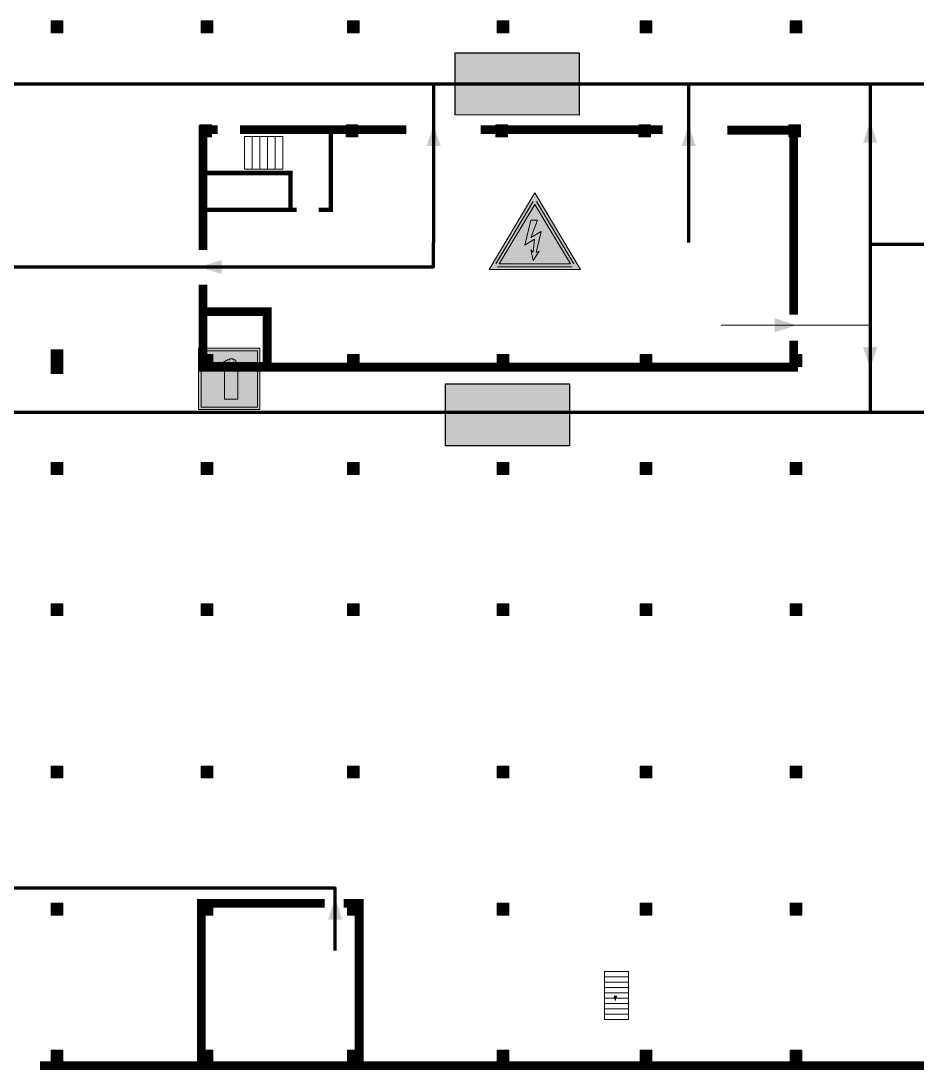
# Model space of a CAD drawing. Header units: millimetres. Extents: x 13810 to 67229, y 12374 to 21950.
# Drawn here: x 26789.2 to 26882.8, y 14282 to 14391.6 of the extents above; entities that cross this region are included whole.
import ezdxf

# ---------------------------------------------------------------- set-up
doc = ezdxf.new("R2010")
doc.units = ezdxf.units.MM
doc.layers.add('План_Штампы', color=7, linetype='Continuous')

# ---------------------------------------------------------------- blocks, each defined once
blk = doc.blocks.new('A$C32E8229D')
at = {"true_color": 0xffffff}
blk.add_hatch(color=7, dxfattribs=at).paths.add_polyline_path([(0, 0), (0, -8), (16, -8), (16, 0)])
h = blk.add_hatch(color=126)
h.paths.add_polyline_path([(0.2, -0.2), (15.8, -0.2), (15.8, -7.8), (0.2, -7.8)])
h.paths.add_polyline_path([(13.49, -2.05), (12.08, -2.05), (11.37, -2.63, 0.162397), (11.29, -2.84), (11.29, -3.63), (10.35, -3.63), (10.35, -4.05), (11.68, -4.05), (11.68, -3.48), (12.26, -4.28), (11.29, -5.1), (11.29, -6.78), (11.85, -6.78), (11.85, -5.44), (12.8, -4.64), (12.8, -5.94), (14.46, -5.94), (14.46, -5.39), (13.45, -5.39), (13.45, -3.97), (12.46, -2.59), (13.15, -2.59), (13.69, -3.34), (14.18, -3)], flags=16)
h.paths.add_polyline_path([(10.74, -1.82, 1), (11.8, -1.82, 1)], flags=16)
h.paths.add_polyline_path([(9.39, -3.59), (5.99, -3.59), (6.56, -3.03), (5.91, -3.03), (5.1, -3.83), (5.91, -4.64), (6.56, -4.64), (5.99, -4.09), (9.39, -4.09)], flags=16)
h.paths.add_polyline_path([(4.29, -1.08), (1.72, -1.08), (1.72, -6.6), (4.29, -6.6)], flags=16)
at = {"color": 126}
blk.add_lwpolyline([(16, -8), (0, -8), (0, 0), (16, 0)], close=True, dxfattribs=at)
blk = doc.blocks.new('A$C3E6D3DDE')
at = {"lineweight": 5}
h = blk.add_hatch(color=40, dxfattribs=at)
h.paths.add_polyline_path([(24.1, 1.45), (16.46, -11.35), (31.74, -11.35)])
h.paths.add_polyline_path([(24.09, -0.46), (30.03, -10.41), (18.14, -10.41)], flags=16)
h.paths.add_polyline_path([(24.54, -3.08), (23.41, -6.02), (25.13, -5.01), (24.33, -8.5), (24.82, -8.27), (23.79, -9.86), (23.4, -8.04), (23.8, -8.43), (24.04, -6.29), (22.39, -7.25), (23.44, -3.08)], flags=0)
h = blk.add_hatch(color=256, dxfattribs=at)
h.paths.add_polyline_path([(24.37, 0.03, 0.567511), (23.82, 0.03), (17.59, -10.4, 0.582454), (17.86, -10.88), (30.32, -10.88, 0.582149), (30.6, -10.4)])
h.paths.add_polyline_path([(24.09, -0.46), (18.14, -10.41), (30.03, -10.41)], flags=16)
h.paths.add_polyline_path([(24.54, -3.08), (23.41, -6.02), (25.13, -5.01), (24.33, -8.5), (24.82, -8.27), (23.79, -9.86), (23.4, -8.04), (23.8, -8.43), (24.04, -6.29), (22.39, -7.25), (23.44, -3.08)], flags=0)
h = blk.add_hatch(color=40, dxfattribs=at)
h.paths.add_polyline_path([(24.09, -0.46), (18.14, -10.41), (30.03, -10.41)])
h.paths.add_polyline_path([(24.82, -8.27), (23.79, -9.86), (23.4, -8.04), (23.8, -8.43), (24.04, -6.29), (22.39, -7.25), (23.44, -3.08), (24.54, -3.08), (23.41, -6.02), (25.13, -5.01), (24.33, -8.5)], flags=16)
at = {"color": 40, "lineweight": 5}
for p, q in [((16.46, -11.35), (24.1, 1.45)), ((24.1, 1.45), (31.74, -11.35))]:
    blk.add_line(p, q, dxfattribs=at)
at = {"lineweight": 5}
for p, q in [((17.59, -10.4), (23.82, 0.03)), ((24.37, 0.03), (30.6, -10.4)), ((18.14, -10.41), (24.09, -0.46)), ((24.09, -0.46), (30.03, -10.41)), ((23.44, -3.08), (22.39, -7.25)), ((23.41, -6.02), (24.54, -3.08)), ((24.54, -3.08), (23.44, -3.08)), ((25.13, -5.01), (23.41, -6.02)), ((24.33, -8.5), (25.13, -5.01)), ((22.39, -7.25), (24.04, -6.29)), ((24.04, -6.29), (23.8, -8.43)), ((23.8, -8.43), (23.4, -8.04)), ((23.4, -8.04), (23.79, -9.86)), ((23.79, -9.86), (24.82, -8.27)), ((24.82, -8.27), (24.33, -8.5)), ((18.14, -10.41), (30.03, -10.41)), ((17.86, -10.88), (30.32, -10.88))]:
    blk.add_line(p, q, dxfattribs=at)
at = {"color": 50, "lineweight": 5}
blk.add_line((31.74, -11.35), (16.46, -11.35), dxfattribs=at)
blk = doc.blocks.new('A$C3AD82952')
at = {"true_color": 0xf5f5ff}
h = blk.add_hatch(color=7, dxfattribs=at)
h.dxf.hatch_style = 1
h.paths.add_polyline_path([(8.21, 8.73, 0.414214), (7.89, 9.05), (7.22, 9.05), (7.22, 9.92), (7.59, 9.92, 1), (7.57, 10.36), (7.22, 10.36), (7.22, 10.6), (6.43, 10.6), (6.43, 10.36), (6.01, 10.36), (4.74, 9.59), (4.74, 8.69), (4.98, 8.73), (4.98, 9.26), (6.12, 9.91), (6.43, 9.91), (6.43, 9.05), (5.76, 9.05, 0.414214), (5.44, 8.73), (5.44, 2.2), (8.21, 2.2)], flags=0)
h.paths.add_polyline_path([(12.8, 12.8), (0, 12.8), (0, 0), (12.8, 0)])
h.paths.add_polyline_path([(0.51, 12.29), (12.29, 12.29), (12.29, 0.51), (0.51, 0.51)], flags=16)
h.paths.add_polyline_path([(4.74, 9.59), (6.01, 10.36), (6.43, 10.36), (6.43, 10.6), (7.22, 10.6), (7.22, 10.36), (7.59, 10.36, -0.94586), (7.59, 9.92), (7.22, 9.92), (7.22, 9.05), (7.89, 9.05, -0.414214), (8.21, 8.73), (8.21, 2.2), (5.44, 2.2), (5.44, 8.73, -0.414214), (5.76, 9.05), (6.43, 9.05), (6.43, 9.91), (6.12, 9.91), (4.98, 9.26), (4.98, 8.73), (4.74, 8.69)], flags=0)
h = blk.add_hatch(color=242)
h.dxf.hatch_style = 1
h.paths.add_polyline_path([(12.29, 12.29), (0.51, 12.29), (0.51, 0.51), (12.29, 0.51)])
h.paths.add_polyline_path([(4.74, 8.69), (4.74, 9.59), (6.01, 10.36), (6.43, 10.36), (6.43, 10.6), (7.22, 10.6), (7.22, 10.36), (7.59, 10.36, -0.94586), (7.59, 9.92), (7.22, 9.92), (7.22, 9.05), (7.89, 9.05, -0.414214), (8.21, 8.73), (8.21, 2.2), (5.44, 2.2), (5.44, 8.73, -0.414214), (5.76, 9.05), (6.43, 9.05), (6.43, 9.91), (6.12, 9.91), (4.98, 9.26), (4.98, 8.73)], flags=16)
h = blk.add_hatch(color=7, dxfattribs=at)
h.dxf.hatch_style = 1
h.paths.add_polyline_path([(8.21, 8.73, 0.414214), (7.89, 9.05), (7.22, 9.05), (7.22, 9.92), (7.59, 9.92, 1), (7.57, 10.36), (7.22, 10.36), (7.22, 10.6), (6.43, 10.6), (6.43, 10.36), (6.01, 10.36), (4.74, 9.59), (4.74, 8.69), (4.98, 8.73), (4.98, 9.26), (6.12, 9.91), (6.43, 9.91), (6.43, 9.05), (5.76, 9.05, 0.414214), (5.44, 8.73), (5.44, 2.2), (8.21, 2.2)])
at = {"color": 242, "lineweight": 5}
for p, q in [((0, 0), (0, 12.8)), ((0, 12.8), (12.8, 12.8)), ((12.8, 0), (12.8, 12.8)), ((6.01, 10.36), (4.74, 9.59)), ((4.74, 9.59), (4.74, 8.69)), ((4.98, 9.26), (6.12, 9.91)), ((4.98, 8.73), (4.98, 9.26)), ((5.76, 9.05), (6.43, 9.05)), ((6.01, 10.36), (6.43, 10.36)), ((6.12, 9.91), (6.43, 9.91)), ((7.22, 10.6), (6.43, 10.6)), ((6.43, 10.6), (6.43, 10.36)), ((6.43, 9.91), (6.43, 9.05)), ((7.22, 10.36), (7.22, 10.6)), ((7.59, 10.36), (7.22, 10.36)), ((7.22, 9.05), (7.22, 9.92)), ((7.59, 9.92), (7.22, 9.92)), ((7.89, 9.05), (7.22, 9.05)), ((4.74, 8.69), (4.98, 8.73)), ((5.44, 2.2), (5.44, 8.73)), ((8.21, 2.2), (8.21, 8.73)), ((5.44, 2.2), (8.21, 2.2)), ((0, 0), (12.8, 0))]:
    blk.add_line(p, q, dxfattribs=at)
blk.add_lwpolyline([(0.51, 12.29), (12.29, 12.29), (12.29, 0.51), (0.51, 0.51)], close=True, dxfattribs=at)
for centre, radius, start, end in [((5.76, 8.73), 0.32, 90, 180), ((7.58, 10.14), 0.223, 273.1875, 86.8125), ((7.89, 8.73), 0.32, 0, 90)]:
    blk.add_arc(centre, radius, start, end, dxfattribs=at)

msp = doc.modelspace()

# ---------------------------------------------------------------- hatches: boundary and pattern name
at = {"lineweight": 0}
h = msp.add_hatch(color=256, dxfattribs=at)
h.dxf.hatch_style = 1
h.paths.add_polyline_path([(26792.34, 14391.62), (26792.34, 14390.39), (26793.56, 14390.39), (26793.56, 14391.62)])
h = msp.add_hatch(color=256, dxfattribs=at)
h.dxf.hatch_style = 1
h.paths.add_polyline_path([(26808.01, 14391.62), (26808.01, 14390.39), (26809.23, 14390.39), (26809.23, 14391.62)])
h = msp.add_hatch(color=256, dxfattribs=at)
h.dxf.hatch_style = 1
h.paths.add_polyline_path([(26823.28, 14391.62), (26823.28, 14390.39), (26824.5, 14390.39), (26824.5, 14391.62)])
h = msp.add_hatch(color=256, dxfattribs=at)
h.dxf.hatch_style = 1
h.paths.add_polyline_path([(26838.92, 14391.62), (26838.92, 14390.39), (26840.14, 14390.39), (26840.14, 14391.62)])
h = msp.add_hatch(color=256, dxfattribs=at)
h.dxf.hatch_style = 1
h.paths.add_polyline_path([(26853.85, 14391.62), (26853.85, 14390.39), (26855.07, 14390.39), (26855.07, 14391.62)])
h = msp.add_hatch(color=256, dxfattribs=at)
h.dxf.hatch_style = 1
h.paths.add_polyline_path([(26869.49, 14391.62), (26869.49, 14390.39), (26870.71, 14390.39), (26870.71, 14391.62)])
h = msp.add_hatch(color=256, dxfattribs=at)
h.dxf.hatch_style = 1
h.paths.add_polyline_path([(26807.87, 14380.76), (26807.87, 14379.53), (26809.09, 14379.53), (26809.09, 14380.76)])
h = msp.add_hatch(color=256, dxfattribs=at)
h.dxf.hatch_style = 1
h.paths.add_polyline_path([(26823.14, 14380.76), (26823.14, 14379.53), (26824.36, 14379.53), (26824.36, 14380.76)])
h = msp.add_hatch(color=256, dxfattribs=at)
h.dxf.hatch_style = 1
h.paths.add_polyline_path([(26838.78, 14380.76), (26838.78, 14379.53), (26840, 14379.53), (26840, 14380.76)])
h = msp.add_hatch(color=256, dxfattribs=at)
h.dxf.hatch_style = 1
h.paths.add_polyline_path([(26853.71, 14380.76), (26853.71, 14379.53), (26854.93, 14379.53), (26854.93, 14380.76)])
h = msp.add_hatch(color=256, dxfattribs=at)
h.dxf.hatch_style = 1
h.paths.add_polyline_path([(26869.36, 14380.76), (26869.36, 14379.53), (26870.58, 14379.53), (26870.58, 14380.76)])
h = msp.add_hatch(color=256, dxfattribs=at)
h.dxf.hatch_style = 1
h.paths.add_polyline_path([(26792.34, 14357.27), (26792.34, 14356.03), (26793.56, 14356.03), (26793.56, 14357.27)])
h = msp.add_hatch(color=256, dxfattribs=at)
h.dxf.hatch_style = 1
h.paths.add_polyline_path([(26808.01, 14356.77), (26808.01, 14355.54), (26809.23, 14355.54), (26809.23, 14356.77)])
h = msp.add_hatch(color=256, dxfattribs=at)
h.dxf.hatch_style = 1
h.paths.add_polyline_path([(26823.28, 14356.77), (26823.28, 14355.54), (26824.5, 14355.54), (26824.5, 14356.77)])
h = msp.add_hatch(color=256, dxfattribs=at)
h.dxf.hatch_style = 1
h.paths.add_polyline_path([(26838.92, 14356.77), (26838.92, 14355.54), (26840.14, 14355.54), (26840.14, 14356.77)])
h = msp.add_hatch(color=256, dxfattribs=at)
h.dxf.hatch_style = 1
h.paths.add_polyline_path([(26853.85, 14356.77), (26853.85, 14355.54), (26855.07, 14355.54), (26855.07, 14356.77)])
h = msp.add_hatch(color=256, dxfattribs=at)
h.dxf.hatch_style = 1
h.paths.add_polyline_path([(26869.49, 14356.77), (26869.49, 14355.54), (26870.71, 14355.54), (26870.71, 14356.77)])
h = msp.add_hatch(color=256, dxfattribs=at)
h.dxf.hatch_style = 1
h.paths.add_polyline_path([(26792.34, 14356.03), (26792.34, 14354.8), (26793.56, 14354.8), (26793.56, 14356.03)])
h = msp.add_hatch(color=256, dxfattribs=at)
h.dxf.hatch_style = 1
h.paths.add_polyline_path([(26792.34, 14345.49), (26792.34, 14344.26), (26793.56, 14344.26), (26793.56, 14345.49)])
h = msp.add_hatch(color=256, dxfattribs=at)
h.dxf.hatch_style = 1
h.paths.add_polyline_path([(26808.01, 14345.49), (26808.01, 14344.26), (26809.23, 14344.26), (26809.23, 14345.49)])
h = msp.add_hatch(color=256, dxfattribs=at)
h.dxf.hatch_style = 1
h.paths.add_polyline_path([(26823.28, 14345.49), (26823.28, 14344.26), (26824.5, 14344.26), (26824.5, 14345.49)])
h = msp.add_hatch(color=256, dxfattribs=at)
h.dxf.hatch_style = 1
h.paths.add_polyline_path([(26838.92, 14345.49), (26838.92, 14344.26), (26840.14, 14344.26), (26840.14, 14345.49)])
h = msp.add_hatch(color=256, dxfattribs=at)
h.dxf.hatch_style = 1
h.paths.add_polyline_path([(26853.85, 14345.49), (26853.85, 14344.26), (26855.07, 14344.26), (26855.07, 14345.49)])
h = msp.add_hatch(color=256, dxfattribs=at)
h.dxf.hatch_style = 1
h.paths.add_polyline_path([(26869.49, 14345.49), (26869.49, 14344.26), (26870.71, 14344.26), (26870.71, 14345.49)])
h = msp.add_hatch(color=256, dxfattribs=at)
h.dxf.hatch_style = 1
h.paths.add_polyline_path([(26792.34, 14330.74), (26792.34, 14329.5), (26793.56, 14329.5), (26793.56, 14330.74)])
h = msp.add_hatch(color=256, dxfattribs=at)
h.dxf.hatch_style = 1
h.paths.add_polyline_path([(26808.01, 14330.74), (26808.01, 14329.5), (26809.23, 14329.5), (26809.23, 14330.74)])
h = msp.add_hatch(color=256, dxfattribs=at)
h.dxf.hatch_style = 1
h.paths.add_polyline_path([(26823.28, 14330.74), (26823.28, 14329.5), (26824.5, 14329.5), (26824.5, 14330.74)])
h = msp.add_hatch(color=256, dxfattribs=at)
h.dxf.hatch_style = 1
h.paths.add_polyline_path([(26838.92, 14330.74), (26838.92, 14329.5), (26840.14, 14329.5), (26840.14, 14330.74)])
h = msp.add_hatch(color=256, dxfattribs=at)
h.dxf.hatch_style = 1
h.paths.add_polyline_path([(26853.85, 14330.74), (26853.85, 14329.5), (26855.07, 14329.5), (26855.07, 14330.74)])
h = msp.add_hatch(color=256, dxfattribs=at)
h.dxf.hatch_style = 1
h.paths.add_polyline_path([(26869.49, 14330.74), (26869.49, 14329.5), (26870.71, 14329.5), (26870.71, 14330.74)])
h = msp.add_hatch(color=256, dxfattribs=at)
h.dxf.hatch_style = 1
h.paths.add_polyline_path([(26792.34, 14313.79), (26792.34, 14312.56), (26793.56, 14312.56), (26793.56, 14313.79)])
h = msp.add_hatch(color=256, dxfattribs=at)
h.dxf.hatch_style = 1
h.paths.add_polyline_path([(26808.01, 14313.79), (26808.01, 14312.56), (26809.23, 14312.56), (26809.23, 14313.79)])
h = msp.add_hatch(color=256, dxfattribs=at)
h.dxf.hatch_style = 1
h.paths.add_polyline_path([(26823.28, 14313.79), (26823.28, 14312.56), (26824.5, 14312.56), (26824.5, 14313.79)])
h = msp.add_hatch(color=256, dxfattribs=at)
h.dxf.hatch_style = 1
h.paths.add_polyline_path([(26838.92, 14313.79), (26838.92, 14312.56), (26840.14, 14312.56), (26840.14, 14313.79)])
h = msp.add_hatch(color=256, dxfattribs=at)
h.dxf.hatch_style = 1
h.paths.add_polyline_path([(26853.85, 14313.79), (26853.85, 14312.56), (26855.07, 14312.56), (26855.07, 14313.79)])
h = msp.add_hatch(color=256, dxfattribs=at)
h.dxf.hatch_style = 1
h.paths.add_polyline_path([(26869.49, 14313.79), (26869.49, 14312.56), (26870.71, 14312.56), (26870.71, 14313.79)])
h = msp.add_hatch(color=256, dxfattribs=at)
h.dxf.hatch_style = 1
h.paths.add_polyline_path([(26792.34, 14299.45), (26792.34, 14298.22), (26793.56, 14298.22), (26793.56, 14299.45)])
h = msp.add_hatch(color=256, dxfattribs=at)
h.dxf.hatch_style = 1
h.paths.add_polyline_path([(26808.01, 14299.45), (26808.01, 14298.22), (26809.23, 14298.22), (26809.23, 14299.45)])
h = msp.add_hatch(color=256, dxfattribs=at)
h.dxf.hatch_style = 1
h.paths.add_polyline_path([(26823.28, 14299.45), (26823.28, 14298.22), (26824.5, 14298.22), (26824.5, 14299.45)])
h = msp.add_hatch(color=256, dxfattribs=at)
h.dxf.hatch_style = 1
h.paths.add_polyline_path([(26838.92, 14299.45), (26838.92, 14298.22), (26840.14, 14298.22), (26840.14, 14299.45)])
h = msp.add_hatch(color=256, dxfattribs=at)
h.dxf.hatch_style = 1
h.paths.add_polyline_path([(26853.85, 14299.45), (26853.85, 14298.22), (26855.07, 14298.22), (26855.07, 14299.45)])
h = msp.add_hatch(color=256, dxfattribs=at)
h.dxf.hatch_style = 1
h.paths.add_polyline_path([(26869.49, 14299.45), (26869.49, 14298.22), (26870.71, 14298.22), (26870.71, 14299.45)])
h = msp.add_hatch(color=256, dxfattribs=at)
h.dxf.hatch_style = 1
h.paths.add_polyline_path([(26792.34, 14284.12), (26792.34, 14282.89), (26793.56, 14282.89), (26793.56, 14284.12)])
h = msp.add_hatch(color=256, dxfattribs=at)
h.dxf.hatch_style = 1
h.paths.add_polyline_path([(26808.01, 14284.12), (26808.01, 14282.89), (26809.23, 14282.89), (26809.23, 14284.12)])
h = msp.add_hatch(color=256, dxfattribs=at)
h.dxf.hatch_style = 1
h.paths.add_polyline_path([(26823.28, 14284.12), (26823.28, 14282.89), (26824.5, 14282.89), (26824.5, 14284.12)])
h = msp.add_hatch(color=256, dxfattribs=at)
h.dxf.hatch_style = 1
h.paths.add_polyline_path([(26838.92, 14284.12), (26838.92, 14282.89), (26840.14, 14282.89), (26840.14, 14284.12)])
h = msp.add_hatch(color=256, dxfattribs=at)
h.dxf.hatch_style = 1
h.paths.add_polyline_path([(26853.85, 14284.12), (26853.85, 14282.89), (26855.07, 14282.89), (26855.07, 14284.12)])
h = msp.add_hatch(color=256, dxfattribs=at)
h.dxf.hatch_style = 1
h.paths.add_polyline_path([(26869.49, 14284.12), (26869.49, 14282.89), (26870.71, 14282.89), (26870.71, 14284.12)])

# ---------------------------------------------------------------- linework, layer by layer
for points in [[(26793.56, 14390.39), (26792.34, 14390.39), (26792.34, 14391.62), (26793.56, 14391.62)], [(26809.23, 14390.39), (26808.01, 14390.39), (26808.01, 14391.62), (26809.23, 14391.62)], [(26824.5, 14390.39), (26823.28, 14390.39), (26823.28, 14391.62), (26824.5, 14391.62)], [(26840.14, 14390.39), (26838.92, 14390.39), (26838.92, 14391.62), (26840.14, 14391.62)], [(26855.07, 14390.39), (26853.85, 14390.39), (26853.85, 14391.62), (26855.07, 14391.62)], [(26870.71, 14390.39), (26869.49, 14390.39), (26869.49, 14391.62), (26870.71, 14391.62)], [(26809.09, 14379.53), (26807.87, 14379.53), (26807.87, 14380.76), (26809.09, 14380.76)], [(26824.36, 14379.53), (26823.14, 14379.53), (26823.14, 14380.76), (26824.36, 14380.76)], [(26840, 14379.53), (26838.78, 14379.53), (26838.78, 14380.76), (26840, 14380.76)], [(26854.93, 14379.53), (26853.71, 14379.53), (26853.71, 14380.76), (26854.93, 14380.76)], [(26870.58, 14379.53), (26869.36, 14379.53), (26869.36, 14380.76), (26870.58, 14380.76)], [(26813.32, 14379.54), (26812.51, 14379.54), (26812.51, 14376.13), (26813.32, 14376.13)], [(26814.12, 14379.54), (26813.32, 14379.54), (26813.32, 14376.13), (26814.12, 14376.13)], [(26814.93, 14379.54), (26814.12, 14379.54), (26814.12, 14376.13), (26814.93, 14376.13)], [(26815.73, 14379.54), (26814.93, 14379.54), (26814.93, 14376.13), (26815.73, 14376.13)], [(26816.54, 14379.54), (26815.73, 14379.54), (26815.73, 14376.13), (26816.54, 14376.13)], [(26793.56, 14356.03), (26792.34, 14356.03), (26792.34, 14357.27), (26793.56, 14357.27)], [(26809.23, 14355.54), (26808.01, 14355.54), (26808.01, 14356.77), (26809.23, 14356.77)], [(26824.5, 14355.54), (26823.28, 14355.54), (26823.28, 14356.77), (26824.5, 14356.77)], [(26840.14, 14355.54), (26838.92, 14355.54), (26838.92, 14356.77), (26840.14, 14356.77)], [(26855.07, 14355.54), (26853.85, 14355.54), (26853.85, 14356.77), (26855.07, 14356.77)], [(26870.71, 14355.54), (26869.49, 14355.54), (26869.49, 14356.77), (26870.71, 14356.77)], [(26793.56, 14354.8), (26792.34, 14354.8), (26792.34, 14356.03), (26793.56, 14356.03)], [(26793.56, 14344.26), (26792.34, 14344.26), (26792.34, 14345.49), (26793.56, 14345.49)], [(26809.23, 14344.26), (26808.01, 14344.26), (26808.01, 14345.49), (26809.23, 14345.49)], [(26824.5, 14344.26), (26823.28, 14344.26), (26823.28, 14345.49), (26824.5, 14345.49)], [(26840.14, 14344.26), (26838.92, 14344.26), (26838.92, 14345.49), (26840.14, 14345.49)], [(26855.07, 14344.26), (26853.85, 14344.26), (26853.85, 14345.49), (26855.07, 14345.49)], [(26870.71, 14344.26), (26869.49, 14344.26), (26869.49, 14345.49), (26870.71, 14345.49)], [(26793.56, 14329.5), (26792.34, 14329.5), (26792.34, 14330.74), (26793.56, 14330.74)], [(26809.23, 14329.5), (26808.01, 14329.5), (26808.01, 14330.74), (26809.23, 14330.74)], [(26824.5, 14329.5), (26823.28, 14329.5), (26823.28, 14330.74), (26824.5, 14330.74)], [(26840.14, 14329.5), (26838.92, 14329.5), (26838.92, 14330.74), (26840.14, 14330.74)], [(26855.07, 14329.5), (26853.85, 14329.5), (26853.85, 14330.74), (26855.07, 14330.74)], [(26870.71, 14329.5), (26869.49, 14329.5), (26869.49, 14330.74), (26870.71, 14330.74)], [(26793.56, 14312.56), (26792.34, 14312.56), (26792.34, 14313.79), (26793.56, 14313.79)], [(26809.23, 14312.56), (26808.01, 14312.56), (26808.01, 14313.79), (26809.23, 14313.79)], [(26824.5, 14312.56), (26823.28, 14312.56), (26823.28, 14313.79), (26824.5, 14313.79)], [(26840.14, 14312.56), (26838.92, 14312.56), (26838.92, 14313.79), (26840.14, 14313.79)], [(26855.07, 14312.56), (26853.85, 14312.56), (26853.85, 14313.79), (26855.07, 14313.79)], [(26870.71, 14312.56), (26869.49, 14312.56), (26869.49, 14313.79), (26870.71, 14313.79)], [(26793.56, 14298.22), (26792.34, 14298.22), (26792.34, 14299.45), (26793.56, 14299.45)], [(26809.23, 14298.22), (26808.01, 14298.22), (26808.01, 14299.45), (26809.23, 14299.45)], [(26824.5, 14298.22), (26823.28, 14298.22), (26823.28, 14299.45), (26824.5, 14299.45)], [(26840.14, 14298.22), (26838.92, 14298.22), (26838.92, 14299.45), (26840.14, 14299.45)], [(26855.07, 14298.22), (26853.85, 14298.22), (26853.85, 14299.45), (26855.07, 14299.45)], [(26870.71, 14298.22), (26869.49, 14298.22), (26869.49, 14299.45), (26870.71, 14299.45)], [(26852.61, 14292.33), (26850.11, 14292.33), (26850.11, 14291.77), (26852.61, 14291.77)], [(26852.61, 14291.77), (26850.11, 14291.77), (26850.11, 14291.21), (26852.61, 14291.21)], [(26852.61, 14291.21), (26850.11, 14291.21), (26850.11, 14290.66), (26852.61, 14290.66)], [(26852.61, 14290.66), (26850.11, 14290.66), (26850.11, 14290.1), (26852.61, 14290.1)], [(26852.61, 14290.1), (26850.11, 14290.1), (26850.11, 14289.54), (26852.61, 14289.54)], [(26852.61, 14289.54), (26850.11, 14289.54), (26850.11, 14288.98), (26852.61, 14288.98)], [(26852.61, 14288.98), (26850.11, 14288.98), (26850.11, 14288.43), (26852.61, 14288.43)], [(26852.61, 14288.43), (26850.11, 14288.43), (26850.11, 14287.87), (26852.61, 14287.87)], [(26852.61, 14287.87), (26850.11, 14287.87), (26850.11, 14287.31), (26852.61, 14287.31)], [(26793.56, 14282.89), (26792.34, 14282.89), (26792.34, 14284.12), (26793.56, 14284.12)], [(26809.23, 14282.89), (26808.01, 14282.89), (26808.01, 14284.12), (26809.23, 14284.12)], [(26824.5, 14282.89), (26823.28, 14282.89), (26823.28, 14284.12), (26824.5, 14284.12)], [(26840.14, 14282.89), (26838.92, 14282.89), (26838.92, 14284.12), (26840.14, 14284.12)], [(26855.07, 14282.89), (26853.85, 14282.89), (26853.85, 14284.12), (26855.07, 14284.12)], [(26870.71, 14282.89), (26869.49, 14282.89), (26869.49, 14284.12), (26870.71, 14284.12)]]:
    msp.add_lwpolyline(points, close=True, dxfattribs=at)
at = {"color": 126, "lineweight": 100, "true_color": 0x008754}
for points in [[(27244.57, 14385.01), (26784.21, 14385.01)], [(26832.26, 14385.01), (26832.26, 14368.49)], [(26858.89, 14385.01), (26858.89, 14368.49)], [(26877.85, 14385.01), (26877.85, 14367.01)], [(26784.21, 14365.93), (26832.26, 14365.93), (26832.26, 14368.49)], [(26890.78, 14368.26), (26877.85, 14368.26), (26877.85, 14350.73)], [(27244.57, 14350.73), (26784.21, 14350.73)], [(26821.98, 14294.5), (26821.98, 14301.02), (26784.21, 14301.02)]]:
    msp.add_lwpolyline(points, dxfattribs=at)
at = {"lineweight": 0}
for points, const_width in [([(26808.18, 14367.68), (26808.18, 14380.26), (26809.72, 14380.26)], 0.924), ([(26812.05, 14380.26), (26829.41, 14380.26)], 0.924), ([(26837.17, 14380.26), (26856.19, 14380.26)], 0.924), ([(26862.95, 14380.22), (26869.87, 14380.22), (26869.87, 14360.95)], 0.924), ([(26820.25, 14371.88), (26821.53, 14371.88), (26821.53, 14380.03)], 0.462), ([(26817.96, 14371.88), (26808.16, 14371.88), (26817.32, 14371.88), (26817.32, 14375.74), (26808.03, 14375.74)], 0.462), ([(26869.87, 14358.22), (26869.87, 14355.45), (26808.18, 14355.45), (26808.18, 14364.08)], 0.924), ([(26820.9, 14299.45), (26808.01, 14299.45), (26808.01, 14282.66)], 0.924), ([(26824.5, 14282.89), (26824.5, 14299.45), (26822.88, 14299.45)], 0.924), ([(27072.96, 14282.49), (26791.17, 14282.49)], 0.924)]:
    msp.add_lwpolyline(points, dxfattribs=dict(at, const_width=const_width))
at = {"lineweight": 0, "const_width": 0.924}
msp.add_lwpolyline([(26808.18, 14355.54), (26814.88, 14355.54), (26814.88, 14361.26), (26808.18, 14361.26)], close=True, dxfattribs=at)
at = {"color": 126, "lineweight": 0, "true_color": 0x008754}
msp.add_lwpolyline([(26877.85, 14359.83), (26862.3, 14359.83)], dxfattribs=at)
at = {"layer": 'План_Штампы', "color": 126, "true_color": 0x008754}
for points in [[(26833.02, 14378.55), (26831.55, 14378.55), (26832.27, 14380.81)], [(26859.65, 14378.55), (26858.18, 14378.55), (26858.9, 14380.81)], [(26878.61, 14378.9), (26877.13, 14378.9), (26877.86, 14381.16)], [(26810.13, 14366.66), (26810.13, 14365.19), (26807.86, 14365.91)], [(26867.87, 14359.09), (26867.88, 14360.57), (26870.14, 14359.84)], [(26877.12, 14357.57), (26878.59, 14357.57), (26877.86, 14355.31)], [(26822.73, 14297.75), (26821.25, 14297.75), (26821.98, 14300.02)]]:
    msp.add_solid(points, dxfattribs=at)
at = {"layer": 'План_Штампы'}
msp.add_solid([(26851.05, 14289.81), (26851.45, 14289.81), (26851.25, 14289.19)], dxfattribs=at)

# ---------------------------------------------------------------- block references
for name, p, xscale, yscale, zscale in [('A$C3E6D3DDE', (26827.79, 14372.75), 0.625, 0.625, 0.625), ('A$C3AD82952', (26807.73, 14351.03), 0.5, 0.5, 0.5)]:
    msp.add_blockref(name, p, dxfattribs=dict(xscale=xscale, yscale=yscale, zscale=zscale))
at = {"layer": 'План_Штампы', "color": 126, "true_color": 0x008754, "xscale": 0.8100087101568005, "yscale": 0.8100087101568005, "zscale": 0.8100087101568005, "rotation": 359.9978653237144}
for p in [(26834.52, 14388.28), (26833.5, 14353.73)]:
    msp.add_blockref('A$C32E8229D', p, dxfattribs=at)

doc.saveas('drawing.dxf')
